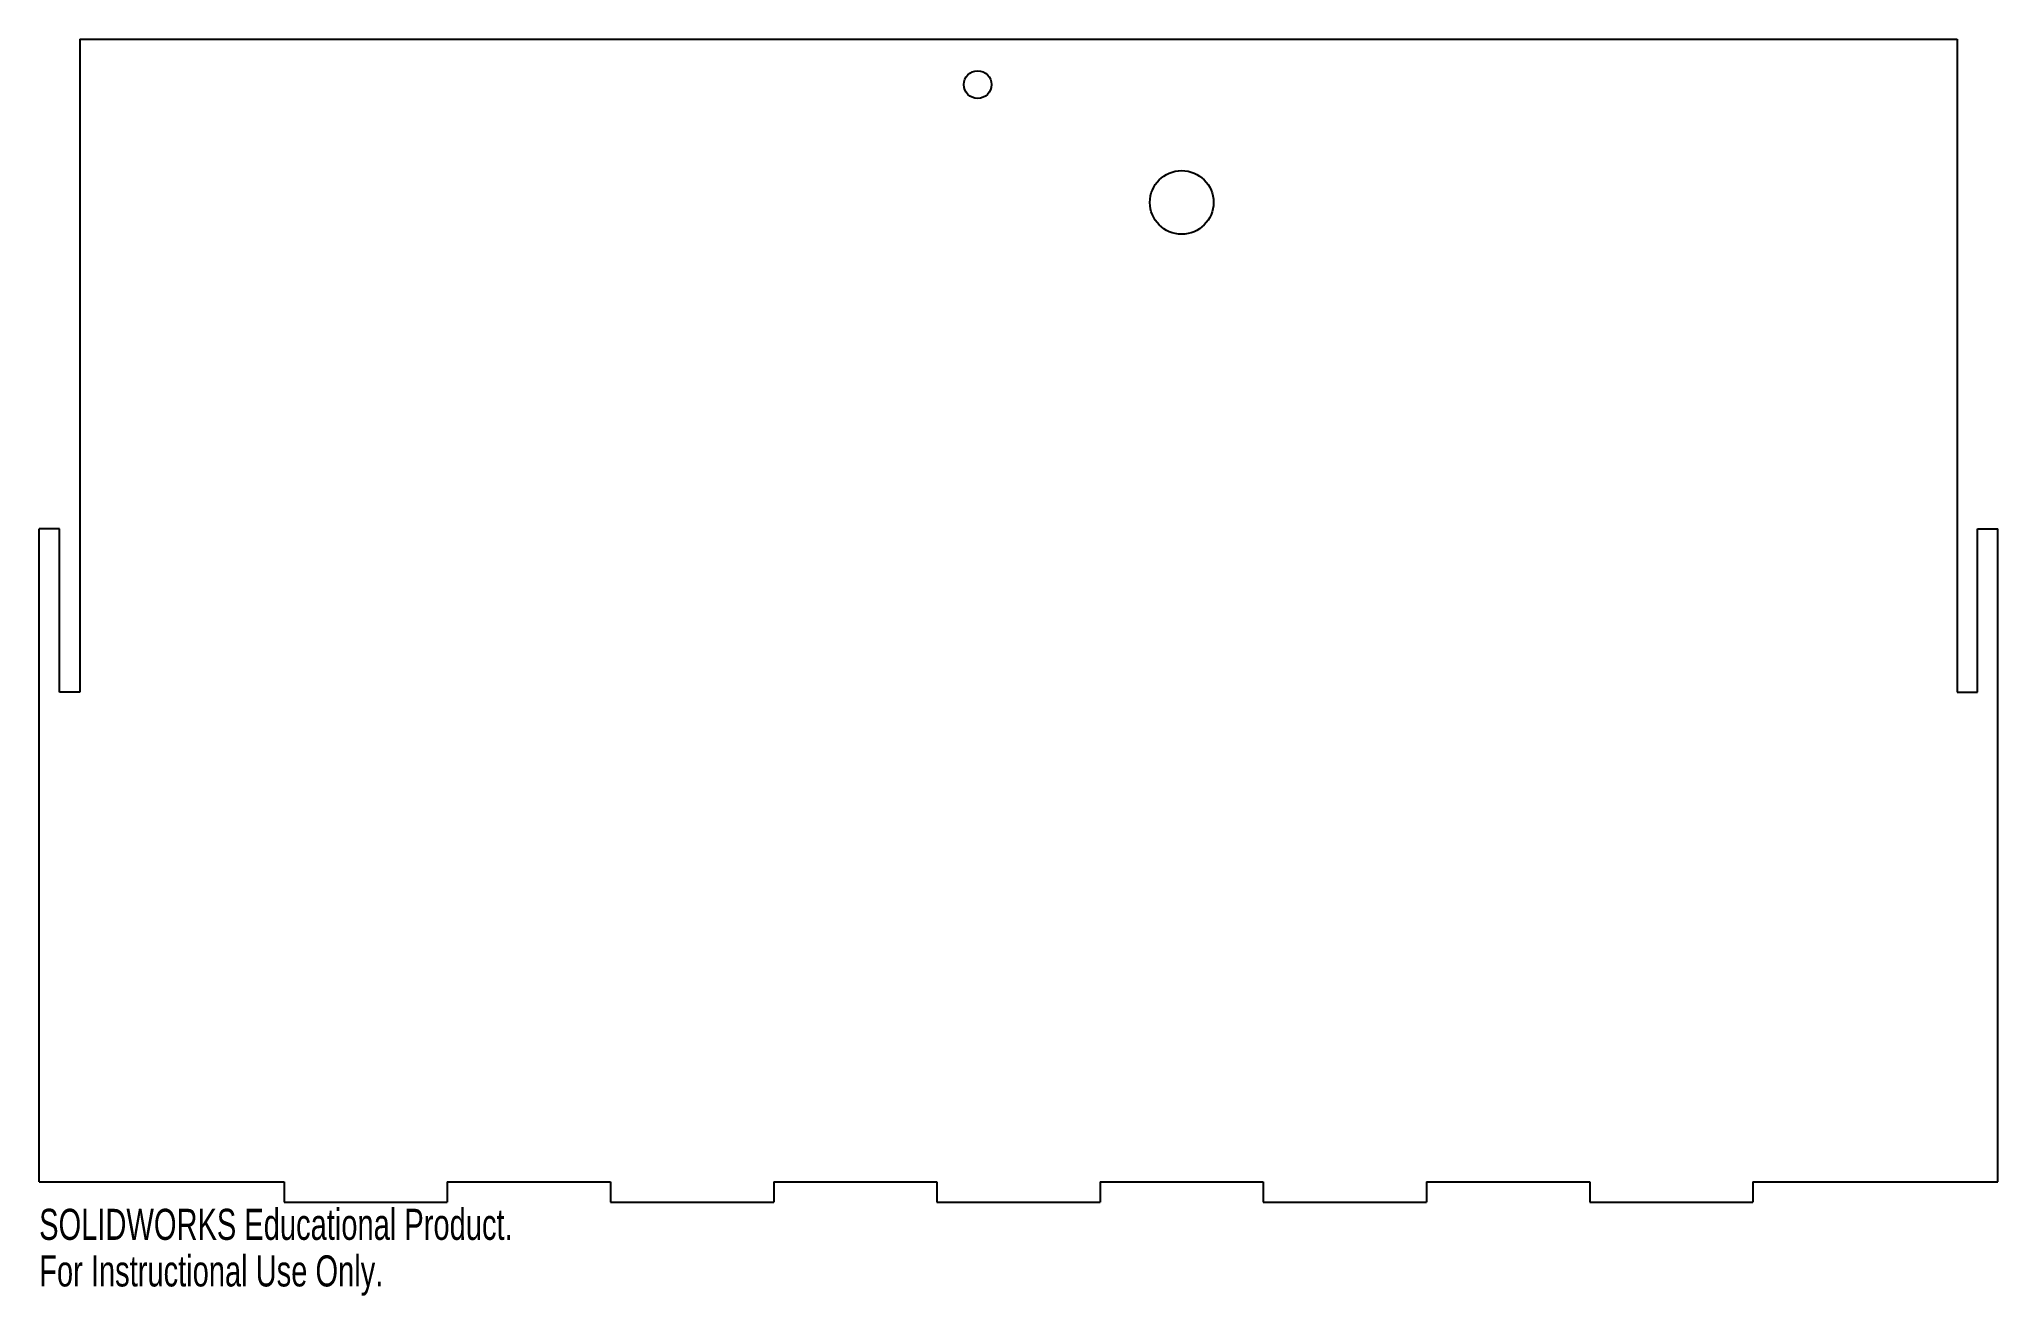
# Model space of a CAD drawing. Header units: millimetres. Extents: x -152 to 152, y -107 to 89.
import ezdxf

# ---------------------------------------------------------------- set-up
doc = ezdxf.new("R2010")
doc.units = ezdxf.units.MM
doc.styles.add('SLDTEXTSTYLE0', font='TXT', dxfattribs={"width": 0.7})

msp = doc.modelspace()

# ---------------------------------------------------------------- linework, layer by layer
at = {"color": 7, "linetype": 'Continuous', "lineweight": 25}
for p, q in [((-146.05, 88.9), (146.05, 88.9)), ((-146.05, 88.9), (-146.05, -12.7)), ((146.05, 88.9), (146.05, -12.7)), ((-149.225, 12.7), (-152.4, 12.7)), ((-152.4, -88.9), (-152.4, 12.7)), ((-149.225, -12.7), (-149.225, 12.7)), ((149.225, 12.7), (152.4, 12.7)), ((149.225, -12.7), (149.225, 12.7)), ((152.4, -88.9), (152.4, 12.7)), ((-146.05, -12.7), (-149.225, -12.7)), ((146.05, -12.7), (149.225, -12.7)), ((-152.4, -88.9), (-114.3, -88.9)), ((-114.3, -88.9), (-114.3, -92.075)), ((-88.9, -88.9), (-88.9, -92.075)), ((-88.9, -88.9), (-63.5, -88.9)), ((-63.5, -88.9), (-63.5, -92.075)), ((-38.1, -88.9), (-38.1, -92.075)), ((-38.1, -88.9), (-12.7, -88.9)), ((-12.7, -88.9), (-12.7, -92.075)), ((12.7, -88.9), (12.7, -92.075)), ((12.7, -88.9), (38.1, -88.9)), ((38.1, -88.9), (38.1, -92.075)), ((63.5, -88.9), (63.5, -92.075)), ((63.5, -88.9), (88.9, -88.9)), ((88.9, -88.9), (88.9, -92.075)), ((114.3, -88.9), (114.3, -92.075)), ((114.3, -88.9), (152.4, -88.9)), ((-114.3, -92.075), (-88.9, -92.075)), ((-63.5, -92.075), (-38.1, -92.075)), ((-12.7, -92.075), (12.7, -92.075)), ((38.1, -92.075), (63.5, -92.075)), ((88.9, -92.075), (114.3, -92.075))]:
    msp.add_line(p, q, dxfattribs=at)
for centre, radius in [((-6.35, 81.8322), 2.15), ((25.4, 63.5), 4.953)]:
    msp.add_circle(centre, radius, dxfattribs=at)

# ---------------------------------------------------------------- texts
at = {"color": 7, "linetype": 'Continuous', "char_height": 4.83362, "attachment_point": 1, "style": 'SLDTEXTSTYLE0'}
for s, insert in [('SOLIDWORKS Educational Product.', (-152.4, -93.0946)), ('For Instructional Use Only.', (-152.4, -100.345))]:
    msp.add_mtext(s, dxfattribs=dict(at, insert=insert))

doc.saveas('drawing.dxf')
